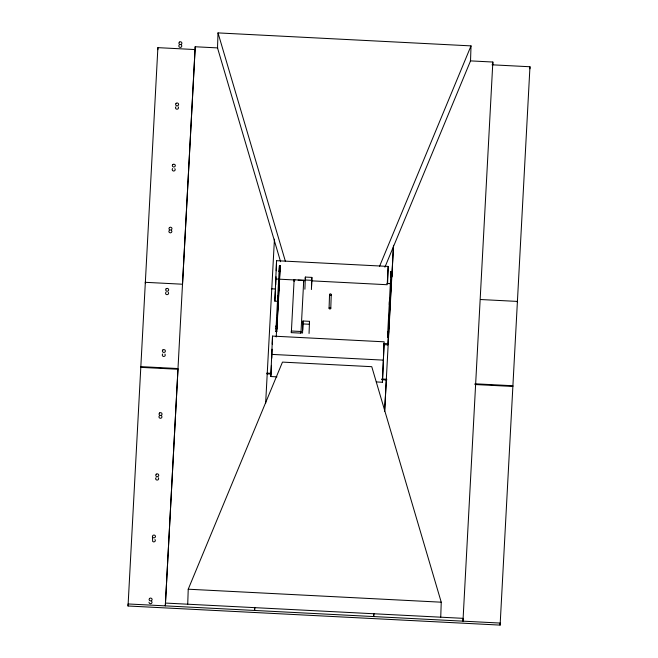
<?xml version="1.0" encoding="UTF-8"?>
<svg xmlns="http://www.w3.org/2000/svg" width="658" height="658" viewBox="0 0 658 658"><rect width="100%" height="100%" fill="white"/><g stroke="black" fill="none" stroke-linecap="round" stroke-linejoin="round"><path stroke-width="0.99" d="M128.039 606.002L128.104 603.962L500.179 623.06L500.113 625.1L128.039 606.002L157.887 47.647L194.793 49.547M145.278 283.03L145.295 282.315L182.2 284.207M157.821 49.695L157.887 47.647M152.417 536.377L152.812 537.43L153.89 537.915L155.008 537.545L155.518 536.533L155.115 535.472L154.046 534.987L152.927 535.365L152.417 536.377L152.681 541.468L153.75 541.953L154.869 541.575L155.378 540.563L154.984 539.511M217.773 47.911L195.187 46.759L165.314 605.87L178.005 368.768M195.13 48.626L195.187 46.759M187.727 604.209L188.229 589.206L282.471 362.106L371.762 366.687L441.238 602.193L440.737 617.196M384.922 267.173L470.528 60.89L471.021 45.887L218.012 32.9L217.518 47.902L280.588 261.728M254.704 607.647L254.613 610.451L254.778 607.375M276.952 376.845L270.808 376.532L272.519 336.09L384.14 341.815L382.43 382.257L376.286 381.944M271.787 358.232L272.091 349.168M272.256 344.142L272.519 336.09M277.915 301.29L274.847 301.134L276.557 260.691L388.179 266.424L387.611 283.532M276.023 276.796L275.718 284.873M276.228 270.759L276.557 260.691M275.973 331.607L276.179 325.776L276.952 325.809L276.747 331.648L275.973 331.607L276.015 330.875M277.577 301.594L277.791 295.763L278.564 295.804L278.35 301.635L277.577 301.594L277.618 300.862L278.392 300.903M280.144 268.809L276.919 329.14L275.982 329.09L279.395 265.75L280.168 265.791L279.963 271.622L279.189 271.581L279.321 267.502M279.296 266.268L280.234 266.005M291.329 332.635L291.387 330.999L300.994 331.492L300.945 333.129L291.329 332.635L294.126 279.765L303.741 280.259L303.683 281.887M294.077 281.394L294.126 279.765M302.54 333.137L303.001 320.989L309.515 321.326L309.054 333.466M302.696 330.209L303.001 320.989M304.893 289.216L305.353 277.076L311.867 277.405L311.563 286.625M311.407 289.553L311.867 277.405M329.082 308.166L329.535 294.595M330.785 308.257L331.237 294.685A0.855 0.806 1.9 0 0 329.995 293.92A0.855 0.806 1.9 0 0 329.921 295.31A0.855 0.806 1.9 0 0 331.237 294.685M373.769 613.758L373.67 616.562L373.834 613.486M384.042 344.833L382.43 382.257M387.595 337.34L387.801 331.5L388.582 331.542L388.368 337.381L387.595 337.34L387.636 336.608L388.409 336.649L388.368 337.381M383.647 344.636L387.743 344.85L387.776 343.723L383.68 343.517M389.306 304.555L389.413 301.496L390.186 301.529L390.013 306.636M391.017 271.483L390.811 277.314L391.584 277.355L391.79 271.524L391.017 271.483L387.611 334.823L388.541 334.873L387.62 334.519M389.98 307.368L390.186 301.529M390.926 271.688L391.847 272.042L390.918 271.993M492.76 64.846L492.85 62.033L470.264 60.873M517.344 302.129L517.369 301.413L480.472 299.522M529.896 68.794L529.961 66.754L492.036 64.805M182.513 284.61L195.097 49.564M265.635 403.395L274.435 239.167M270.808 376.532L271.409 365.346M274.847 301.134L275.389 290.968M279.189 271.581L279.222 270.849M276.212 336.978L277.084 320.701M277.355 315.618L277.734 308.495M278.005 303.404L278.392 296.289M278.663 291.198L279.041 284.075M280.168 265.791L276.919 326.541L276.138 326.508M276.747 331.648L276.788 330.916M300.945 333.129L303.741 280.259M305.353 277.076L305.197 279.995L311.711 280.333M309.515 321.326L309.359 324.254L302.844 323.917M388.179 266.424L387.2 284.725L311.423 280.834M390.811 277.314L390.844 276.582L391.625 276.623M387.743 344.85L388.269 334.568M388.557 329.592L388.919 322.362M389.215 317.378L389.626 309.137M389.865 305.172L390.227 297.951M390.515 292.966L390.951 284.824M388.582 331.542L388.541 332.274L387.759 332.232M391.79 271.524L391.749 272.256L390.975 272.215M388.541 334.873L391.855 271.738M384.593 411.554L393.492 245.286M384.716 410.263L386.369 379.469M391.255 288.122L391.42 285.037M391.864 276.829L393.459 247.063M492.85 62.033L462.969 621.152L463.067 618.339L165.405 603.065M500.113 625.1L529.961 66.754M379.534 266.367L471.021 45.887M179.264 44.9L178.754 45.912L179.157 46.973L180.226 47.458L181.345 47.08L181.855 46.068L181.46 45.015M175.957 106.711L175.447 107.723L175.842 108.784L176.92 109.269L178.038 108.891L178.548 107.879L178.154 106.826M172.651 168.522L172.141 169.534L172.536 170.595L173.613 171.08L174.732 170.71L175.242 169.698L174.839 168.637M169.336 230.333L168.826 231.345L169.229 232.406L170.299 232.891L171.417 232.521L171.927 231.509L171.532 230.448M166.03 292.144L165.52 293.155L165.915 294.216L166.992 294.702L168.111 294.332L168.621 293.32L168.218 292.259M162.715 353.955L162.213 354.975L162.608 356.027L163.686 356.513L164.804 356.142L165.314 355.131L164.911 354.07M159.409 415.774L158.899 416.785L159.302 417.838L160.371 418.324L161.49 417.953L162 416.942L161.605 415.881M156.102 477.585L155.592 478.596L155.987 479.649L157.065 480.134L158.183 479.764L158.693 478.753L158.29 477.692M390.827 274.493L391.749 274.847L390.819 274.805M386.896 283.491L390.992 283.705M275.579 278.992L295.039 279.987M298.107 280.152L305.279 280.514M271.376 288.788L275.472 289.002M277.75 296.495L278.523 296.536M389.371 302.228L390.145 302.261M276.089 325.981L277.018 326.031M387.71 331.714L388.631 332.068L387.702 332.019M276.08 326.286L277.01 326.335M275.998 328.786L276.928 328.836M271.54 354.382L383.162 360.115M177.685 368.538L140.787 366.638L140.763 367.353L177.66 369.245M266.86 373.111L270.956 373.325M381.656 379.008L386.781 379.271M474.936 383.795L512.853 385.744L512.837 386.452L474.911 384.511M266.835 373.826L270.931 374.04M381.632 379.724L386.756 379.987M188.229 589.206L441.238 602.193M151.677 601.322L152.072 602.374L151.562 603.386L150.443 603.764L149.374 603.279L148.971 602.218M218.012 32.9L285.449 261.514M330.694 307.845A0.855 0.806 1.9 0 1 329.888 309.013A0.855 0.806 1.9 0 1 329.214 307.771M179.363 42.096L178.853 43.107L179.247 44.16L180.325 44.645L181.444 44.275L181.953 43.264L181.55 42.202L180.481 41.717L179.363 42.096M176.073 103.29L175.563 104.301L175.957 105.362L177.035 105.848L178.154 105.477L178.663 104.466L178.26 103.405L177.191 102.919L176.073 103.29M172.783 164.492L172.273 165.503L172.667 166.564L173.745 167.05L174.863 166.671L175.373 165.66L174.97 164.607L173.901 164.122L172.783 164.492M169.435 227.528L168.925 228.54L169.32 229.601L170.397 230.086L171.516 229.708L172.026 228.696L171.623 227.643L170.554 227.158L169.435 227.528M166.145 288.73L165.635 289.742L166.03 290.795L167.107 291.28L168.226 290.91L168.736 289.898L168.333 288.837L167.264 288.352L166.145 288.73M162.855 349.924L162.345 350.936L162.74 351.997L163.817 352.482L164.936 352.112L165.446 351.101L165.043 350.04L163.974 349.554L162.855 349.924M159.499 412.961L158.989 413.972L159.392 415.034L160.462 415.519L161.588 415.149L162.09 414.137L161.695 413.076L160.626 412.591L159.499 412.961M156.217 474.163L155.707 475.175L156.102 476.236L157.18 476.721L158.298 476.343L158.808 475.331L158.405 474.278L157.336 473.793L156.217 474.163M149.572 598.402L149.062 599.413L149.465 600.466L150.534 600.951L151.653 600.581L152.162 599.57L151.768 598.509L150.69 598.023L149.572 598.402"/></g></svg>
